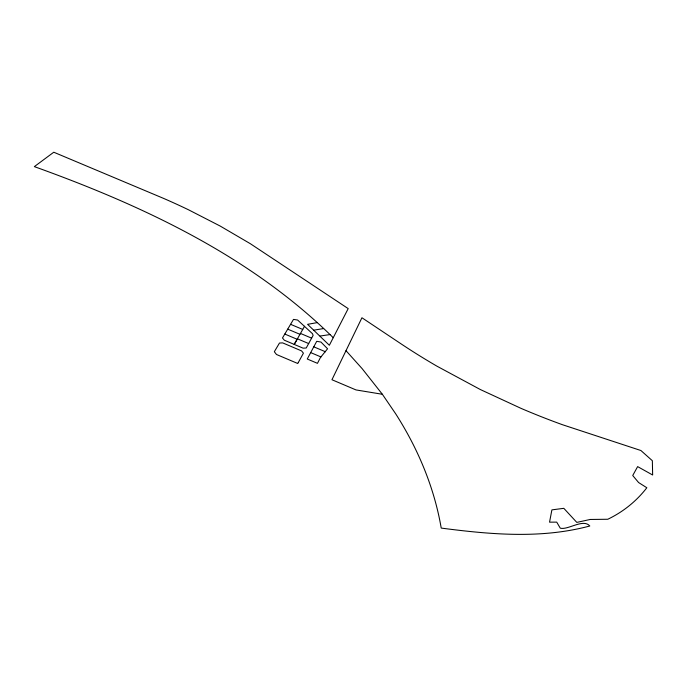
<?xml version="1.0" encoding="UTF-8"?>
<svg xmlns="http://www.w3.org/2000/svg" width="687" height="687" viewBox="0 0 687 687"><rect width="100%" height="100%" fill="white"/><g stroke="black" fill="none" stroke-linecap="round" stroke-linejoin="round"><path stroke-width="1.03" d="M345.999 350.679L331.95 379.731L355.978 389.924L382.358 394.269L395.721 413.866A680.164 413.737 4.8 0 1 413.686 445.459C426.696 471.522 436.314 499.346 441.217 528.088C490.544 534.503 541.184 539.055 589.798 525.993C583.272 518.273 567.96 530.312 560.266 528.166L556.719 522.129L549.548 522.163L551.893 509.874L563.821 508.328L576.814 522.395L590.185 519.466L607.78 519.26C623.143 511.892 636.428 501.209 646.836 487.753L638.601 482.54L632.727 475.516L637.639 466.61L652.65 475L652.349 460.719L640.919 450.526L562.524 424.738A303.817 118.001 24.8 0 1 521.064 408.379L480.316 389.529L436.889 366.145A303.731 117.984 24.8 0 1 418.486 355.076A308.918 119.59 24.8 0 1 400.882 343.732L361.937 317.755L345.999 350.679L362.169 368.679L382.358 394.269M310.687 352.594L307.261 359.009L317.463 363.337L320.382 357.609L327.562 348.773L320.975 342.057L316.733 341.302L310.687 352.594L320.966 356.948M308.661 343.56L313.109 335.428L312.508 333.736L297.617 320.03L293.504 319.386L282.477 337.97L284.315 340.202L303.079 348.163L306.222 348L308.661 343.56L297.411 338.803M304.547 326.248L294.225 344.41L297.145 339.266L284.804 334.045M317.188 322.624L307.587 324.333L329.356 345.269L348.197 308.609L250.351 243.713L220.175 226.049L188.367 209.715A472.879 265.311 11.1 0 0 163.532 198.371L53.766 152.222L34.35 166.623C142.698 205.55 250.274 255.907 333.247 337.703M313.89 330.146L323.646 328.558M320.082 336.046L330.026 334.569M290.584 324.324L302.735 329.442M300.468 333.435L311.615 338.15M287.724 329.15L299.953 334.311M313.779 346.832L325.501 351.778M298.304 362.496L297.754 363.5L276.492 354.492L274.328 351.718L279.48 343.036L282.683 342.899L301.576 350.902L303.422 353.178L298.304 362.496"/></g></svg>
